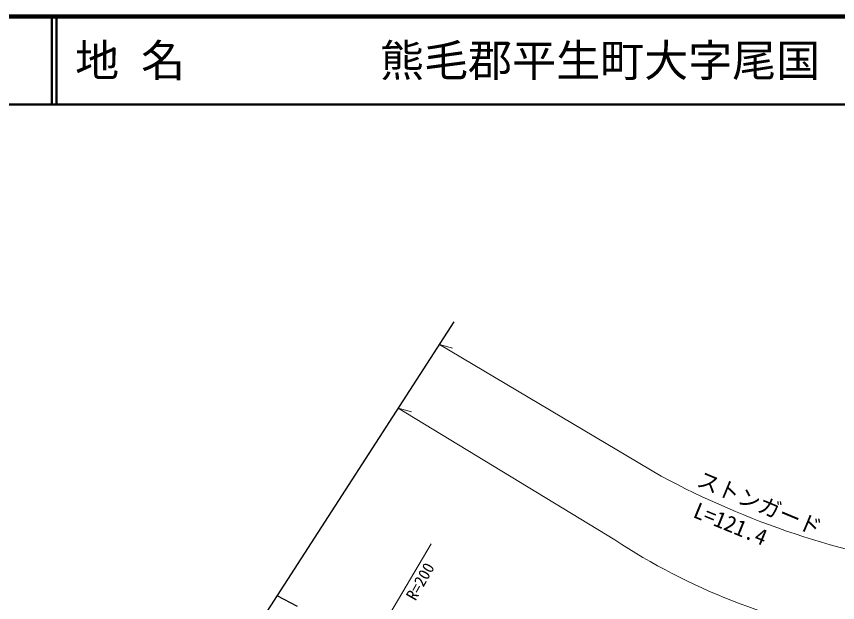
# Model space of a CAD drawing. Units: millimetres, scale not verified. Extents: x 40000 to 680000, y 20000 to 380000.
# Drawn here: x 363711 to 457002, y 313428 to 380000 of the extents above; entities that cross this region are included whole.
import ezdxf
from ezdxf.enums import TextEntityAlignment as Align

# ---------------------------------------------------------------- set-up
doc = ezdxf.new("R2010")
doc.units = ezdxf.units.MM
doc.header["$LTSCALE"] = 1000
for name, color, linetype, lineweight in [('M-BGD', 7, 'Continuous', 25), ('M-BMK-OTRS', 5, 'Continuous', 25), ('M-STR-HTXT', 7, 'Continuous', 13), ('M-TTL', 2, 'Continuous', 140), ('M-TTL-LINE', 7, 'Continuous', 50)]:
    doc.layers.add(name, color=color, linetype=linetype, lineweight=lineweight)
doc.layers.add('M-TTL-TXT', color=7, linetype='Continuous')
doc.styles.add('ＭＳ ゴシック', font='')
doc.styles.get('ＭＳ ゴシック').set_extended_font_data('MS Gothic')

msp = doc.modelspace()

# ---------------------------------------------------------------- linework, layer by layer
at = {"layer": 'M-BGD'}
msp.add_lwpolyline([(393280, 314218), (395593, 313026)], dxfattribs=at)
at = {"layer": 'M-BMK-OTRS'}
msp.add_line((384907, 301131), (413439, 345316), dxfattribs=at)
at = {"layer": 'M-STR-HTXT'}
for p, q in [((411765, 342739), (413270, 342335)), ((436970, 327797), (411765, 342739)), ((407086, 335494), (408586, 335075)), ((431687, 320553), (407086, 335494)), ((395479, 294184), (410848, 320088))]:
    msp.add_line(p, q, dxfattribs=at)
for centre, radius, start, end in [((482247, 411763), 95396, 241.66534, 261.60693), ((470767, 379592), 70802, 236.49878, 260.9073)]:
    msp.add_arc(centre, radius, start, end, dxfattribs=at)
at = {"layer": 'M-TTL'}
msp.add_line((680000, 380000), (40000, 380000), dxfattribs=at)
at = {"layer": 'M-TTL-LINE'}
for p, q in [((367750, 380000), (367750, 370000)), ((368250, 380000), (368250, 370000)), ((40000, 370000), (680000, 370000))]:
    msp.add_line(p, q, dxfattribs=at)

# ---------------------------------------------------------------- texts
at = {"layer": 'M-STR-HTXT', "style": 'ＭＳ ゴシック'}
for s, height, rotation, p in [('ストンガード', 1833, 337.4, (440651, 326221)), ('L=121.4', 1833, 337.7, (440249, 322661)), ('R=200', 1320, 60.3, (409388, 313356))]:
    msp.add_text(s, height=height, rotation=rotation, dxfattribs=at).set_placement(p, align=Align.BOTTOM_LEFT)
at = {"layer": 'M-TTL-TXT', "style": 'ＭＳ ゴシック'}
for s, p in [('地 名', (370380, 375000)), ('熊毛郡平生町大字尾国', (405024, 375000))]:
    msp.add_text(s, height=3666, dxfattribs=at).set_placement(p, align=Align.MIDDLE_LEFT)

doc.saveas('drawing.dxf')
